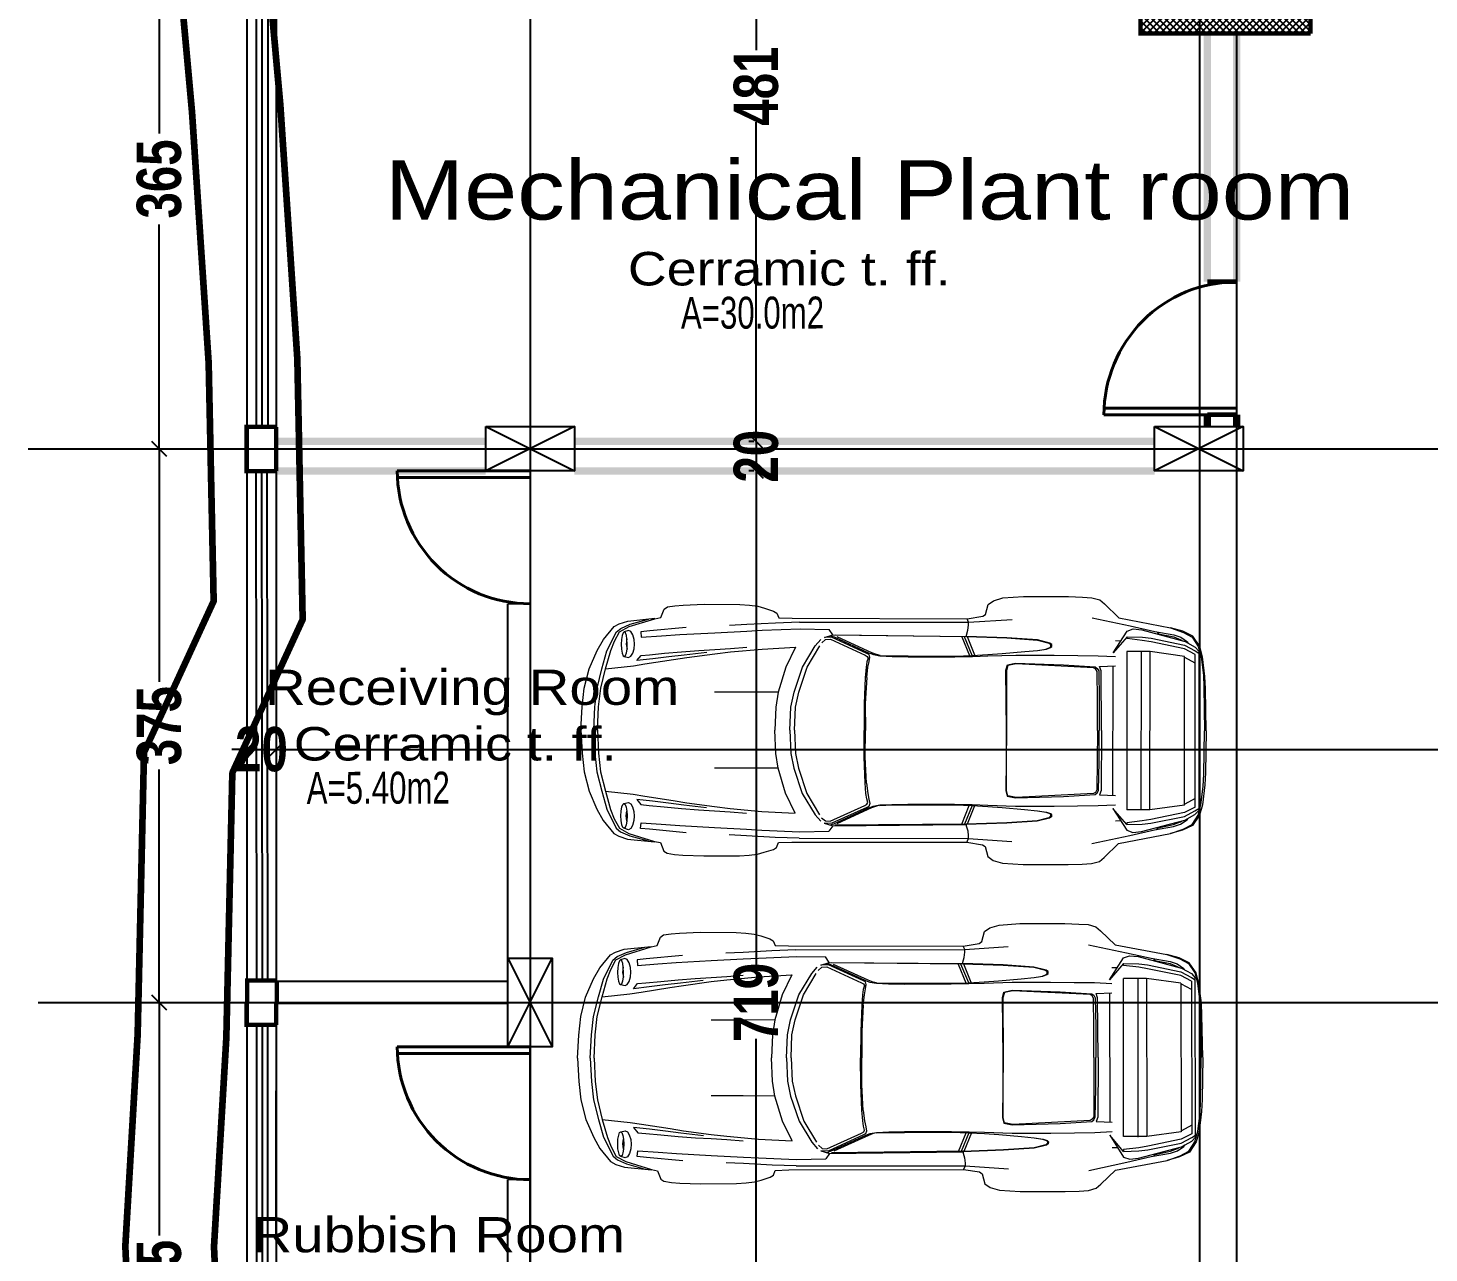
# Model space of a CAD drawing. Extents: x 250879 to 348495, y -51522 to -9360.
# Drawn here: x 336136 to 337084, y -43651 to -42822 of the extents above; entities that cross this region are included whole.
import ezdxf

# ---------------------------------------------------------------- set-up
doc = ezdxf.new("R2010")
doc.units = 0
doc.linetypes.add('CENTER', pattern=[50.8, 31.75, -6.35, 6.35, -6.35])
doc.layers.get('0').update_dxf_attribs({"linetype": 'CONTINUOUS'})
doc.layers.get('DEFPOINTS').update_dxf_attribs({"color": 9, "linetype": 'CONTINUOUS'})
for name, color, linetype, lineweight in [('A-Axis', 1, 'CENTER', 9), ('A-Door', 5, 'CONTINUOUS', 15), ('A-text finishing', 6, 'CONTINUOUS', 13), ('A-text function', 30, 'CONTINUOUS', 20), ('excavation border', 5, 'CONTINUOUS', 30), ('FIGURES', 153, 'CONTINUOUS', 0), ('SECTION-ar', 131, 'CONTINUOUS', 40), ('VIS', 8, 'CONTINUOUS', 18)]:
    doc.layers.add(name, color=color, linetype=linetype, lineweight=lineweight)
for name, color, linetype in [('AXIS', 1, 'CONTINUOUS'), ('COLUMN', 5, 'CONTINUOUS'), ('FURNITURE', 4, 'CONTINUOUS'), ('TEXT', 3, 'CONTINUOUS'), ('WALL', 7, 'CONTINUOUS'), ('WALL1', 2, 'CONTINUOUS')]:
    doc.layers.add(name, color=color, linetype=linetype)
doc.styles.add('ARIAL', font='BOD_CR.TTF', dxfattribs={"width": 1.2})
doc.styles.add('CITYBLUEPRINT', font='cityb___.ttf', dxfattribs={"width": 0.8})
doc.styles.get("Standard").update_dxf_attribs({"font": 'sanss___.ttf', "height": 15})
doc.dimstyles.new('50', dxfattribs={"dimtxt": 30, "dimasz": 10, "dimexe": 5, "dimexo": 6, "dimgap": 5, "dimtad": 0, "dimdec": 0, "dimdsep": 46, "dimtxsty": 'CITYBLUEPRINT', "dimblk1": 'OBLIQUE', "dimblk2": 'OBLIQUE', "dimsah": 1, "dimcen": 0.05, "dimdle": 0.03, "dimclrd": 24, "dimclre": 22, "dimclrt": 30, "dimadec": 0, "dimazin": 0, "dimtfac": 1, "dimtdec": 0, "dimtix": 1, "dimtmove": 0, "dimatfit": 3, "dimldrblk": 'OBLIQUE', "dimfxl": 1, "dimtolj": 1, "dimtzin": 0, "dimarcsym": 0})

# ---------------------------------------------------------------- blocks, each defined once
blk = doc.blocks.new('XREF1$0$02PCAR09')
at = {"color": 0, "linetype": 'ByBlock'}
for p, q in [((-139.39, 33.77), (-143.26, 30.05)), ((-138.14, 34.83), (-139.39, 33.77)), ((-136.04, 35.43), (-138.14, 34.83)), ((-133.57, 35.58), (-136.04, 35.43)), ((-129.86, 35.7), (-133.57, 35.58)), ((-117.88, 35.7), (-129.86, 35.7)), ((-112.33, 35.34), (-117.88, 35.7)), ((-109.85, 34.59), (-112.33, 35.34)), ((-108.47, 33.6), (-109.85, 34.59)), ((-107.73, 30.95), (-108.47, 33.6)), ((-143.26, 30.05), (-157.04, 27.42)), ((-136.16, 30.07), (-146.25, 27.9)), ((-107, 30.43), (-107.73, 30.95)), ((-102.8, 29.76), (-107, 30.43)), ((-52.64, 29.95), (-56.22, 29.83)), ((-52.16, 31.23), (-52.64, 29.95)), ((-51.29, 31.76), (-52.16, 31.23)), ((-48.85, 32.53), (-51.29, 31.76)), ((-47.09, 33.02), (-48.85, 32.53)), ((-44.85, 33.29), (-47.09, 33.02)), ((-42.26, 33.45), (-44.85, 33.29)), ((-32.75, 33.53), (-42.26, 33.45)), ((-27.18, 33.31), (-32.75, 33.53)), ((-24.96, 33.14), (-27.18, 33.31)), ((-22.98, 32.83), (-24.96, 33.14)), ((-22.13, 32.24), (-22.98, 32.83)), ((-21.22, 30), (-22.13, 32.24)), ((-19.65, 29.66), (-21.22, 30)), ((-162.98, 25.22), (-160.29, 26.5)), ((-160.49, 26.23), (-162.81, 24.98)), ((-149.39, 26.87), (-160.88, 23.8)), ((-157.04, 27.42), (-160.49, 26.23)), ((-160.29, 26.5), (-157.04, 27.42)), ((-152.81, 26.43), (-157.91, 25.53)), ((-153.47, 26.28), (-153.83, 25.85)), ((-146.25, 27.9), (-152.81, 26.43)), ((-147.04, 27.13), (-149.39, 26.87)), ((-145.43, 26.52), (-147.04, 27.13)), ((-141.73, 20.71), (-145.43, 26.52)), ((-103.18, 28.82), (-114.79, 29.59)), ((-103.18, 28.82), (-102.8, 29.76)), ((-58.2, 28.79), (-103.18, 28.82)), ((-103.18, 28.09), (-103.18, 28.82)), ((-103.06, 26.7), (-103.18, 28.09)), ((-102.68, 25.44), (-103.06, 26.7)), ((-56.22, 29.83), (-102.8, 29.76)), ((-67.1, 25.46), (-66.11, 26.89)), ((-58.32, 27.06), (-66.11, 26.89)), ((-48.2, 26.63), (-58.32, 27.06)), ((-58.2, 28.77), (-51.78, 28.55)), ((-51.78, 28.55), (-44.15, 28.14)), ((-44.15, 26.41), (-48.2, 26.63)), ((-44.15, 28.14), (-39.54, 27.93)), ((-35.6, 25.95), (-44.15, 26.41)), ((-28.03, 27.35), (-18.29, 26.45)), ((-12.48, 29.04), (-19.65, 29.78)), ((-12.79, 27.56), (-19.65, 29.66)), ((-18.29, 26.45), (-15.88, 26.19)), ((-13.04, 28.18), (-17.96, 29.55)), ((-15.88, 26.19), (-16.03, 24.72)), ((-13.76, 25.41), (-13.28, 26.26)), ((-13.28, 26.26), (-12.67, 26.55)), ((-10.59, 27.09), (-13.04, 28.18)), ((-10.26, 26.19), (-12.79, 27.56)), ((-12.67, 26.55), (-11.49, 26.19)), ((-10.14, 28.29), (-12.48, 29.04)), ((-11.81, 25.93), (-11.49, 26.19)), ((-11.49, 26.19), (-11.18, 25.93)), ((-9.43, 26.13), (-10.59, 27.09)), ((-8.9, 23.63), (-10.26, 26.19)), ((-8.78, 27.56), (-10.14, 28.29)), ((-6.9, 21.08), (-9.43, 26.13)), ((-5.94, 24.09), (-8.78, 27.56)), ((-165.56, 19.69), (-164.79, 22.49)), ((-164.42, 22.49), (-165.19, 19.69)), ((-164.79, 22.49), (-162.98, 25.22)), ((-162.81, 24.98), (-164.42, 22.49)), ((-160.88, 23.8), (-163.6, 22.32)), ((-160.77, 22.81), (-163.6, 21.32)), ((-161.5, 23.73), (-161.74, 23.33)), ((-159.78, 24.91), (-161.5, 23.73)), ((-151.85, 24.65), (-160.77, 22.81)), ((-160.77, 21.82), (-151.85, 23.66)), ((-159.78, 24.24), (-160.17, 23.99)), ((-157.91, 25.53), (-159.78, 24.91)), ((-157.91, 25.01), (-159.78, 24.24)), ((-153.83, 25.85), (-157.91, 25.01)), ((-149.51, 24.91), (-151.85, 24.65)), ((-151.85, 23.66), (-149.51, 24.04)), ((-145.43, 25.03), (-149.51, 24.91)), ((-149.51, 24.04), (-145.43, 24.53)), ((-145.43, 25.03), (-141.73, 20.73)), ((-145.43, 24.53), (-145.43, 25.03)), ((-142.39, 24.02), (-143.85, 23.95)), ((-125.42, 22.45), (-125.37, 22.96)), ((-125.08, 22.11), (-125.42, 22.45)), ((-125.37, 22.96), (-124.86, 23.34)), ((-125.15, 22.43), (-125.13, 22.84)), ((-124.89, 22.11), (-125.15, 22.43)), ((-125.13, 22.84), (-124.69, 23.22)), ((-124.86, 23.34), (-121.58, 24.14)), ((-124.69, 23.22), (-121.6, 24.01)), ((-121.6, 24.01), (-113.44, 24.57)), ((-121.58, 24.14), (-113.44, 24.69)), ((-113.44, 24.69), (-102.68, 25.08)), ((-113.44, 24.57), (-102.68, 24.96)), ((-104.9, 20.03), (-102.9, 24.96)), ((-104.22, 19.99), (-102.17, 24.96)), ((-101.45, 24.96), (-103.47, 19.98)), ((-67.1, 25.44), (-102.68, 25.06)), ((-102.68, 25.08), (-102.68, 25.44)), ((-102.68, 24.94), (-67.65, 25.32)), ((-102.68, 25.06), (-102.68, 24.94)), ((-77.45, 20.66), (-68.24, 24.88)), ((-67.39, 24.89), (-76.59, 20.66)), ((-76.17, 20.52), (-66.86, 24.77)), ((-66.4, 24.24), (-75.65, 20.03)), ((-66.42, 25.2), (-67.39, 24.89)), ((-67.1, 25.54), (-67.1, 25.54)), ((-64.81, 24.72), (-67.1, 25.46)), ((-66.86, 24.77), (-65.78, 24.81)), ((-65.14, 24.16), (-66.4, 24.24)), ((-65.78, 24.81), (-64.81, 24.72)), ((-64.13, 23.29), (-65.14, 24.16)), ((-62.4, 22.49), (-63.89, 24.21)), ((-60.22, 16.82), (-63.6, 22.49)), ((-58.97, 16.82), (-62.4, 22.49)), ((-26.33, 25.46), (-35.6, 25.95)), ((-21.41, 25.08), (-26.33, 25.46)), ((-16.03, 24.72), (-21.41, 25.08)), ((-14.22, 22.91), (-14.12, 24.14)), ((-14.12, 21.68), (-14.22, 22.91)), ((-14.12, 24.14), (-13.76, 25.41)), ((-12.31, 22.86), (-12.22, 24.26)), ((-12.24, 21.56), (-12.31, 22.86)), ((-12.04, 22.86), (-12.24, 21.56)), ((-12.22, 24.26), (-12.07, 25.22)), ((-12.22, 24.26), (-12.04, 22.86)), ((-12.07, 25.22), (-11.81, 25.93)), ((-11.18, 25.93), (-10.93, 25.22)), ((-10.93, 25.22), (-10.74, 24.13)), ((-10.74, 24.13), (-10.69, 22.86)), ((-10.69, 22.86), (-10.74, 21.58)), ((-7.91, 21.15), (-8.9, 23.63)), ((-4.27, 21.14), (-5.94, 24.09)), ((-166.21, 14.44), (-165.56, 19.69)), ((-165.19, 19.69), (-165.8, 14.82)), ((-163.6, 22.32), (-164.59, 21.21)), ((-163.6, 21.32), (-164.59, 20.71)), ((-164.59, -21.21), (-164.59, 21.21)), ((-163.6, 20.33), (-160.77, 21.82)), ((-163.6, 20.33), (-163.6, -20.33)), ((-163.6, 18.05), (-160.88, 19.53)), ((-160.77, 19.82), (-151.61, 21.07)), ((-160.77, 19.82), (-160.77, -19.82)), ((-151.61, 21.07), (-151.61, -21.07)), ((-151.61, 21.07), (-145.43, 21.07)), ((-149.26, 21.07), (-149.26, -21.19)), ((-145.43, -21.07), (-145.43, 21.07)), ((-137.77, 19.96), (-142.39, 19.75)), ((-132.34, 20.03), (-137.77, 19.96)), ((-126.04, 20.1), (-132.34, 20.03)), ((-115.78, 20.11), (-126.04, 20.1)), ((-124.01, 21.73), (-125.08, 22.11)), ((-123.84, 21.73), (-124.89, 22.11)), ((-121.62, 21.38), (-124.01, 21.73)), ((-121.62, 21.38), (-123.84, 21.73)), ((-118.22, 21.03), (-121.62, 21.38)), ((-112.19, 20.51), (-118.22, 21.03)), ((-108.37, 19.87), (-115.78, 20.11)), ((-108.37, 20.23), (-112.19, 20.51)), ((-104.22, 19.99), (-108.37, 20.23)), ((-104.27, 19.73), (-108.37, 19.87)), ((-99.56, 19.65), (-104.27, 19.73)), ((-99.52, 19.84), (-104.22, 19.99)), ((-87.11, 19.64), (-99.56, 19.65)), ((-87.11, 19.87), (-99.52, 19.84)), ((-82.86, 19.87), (-87.11, 19.87)), ((-82.86, 19.72), (-87.11, 19.64)), ((-79.67, 19.98), (-82.86, 19.87)), ((-79.63, 19.86), (-82.86, 19.72)), ((-79.67, 19.96), (-78.74, 20.2)), ((-77.89, 20.2), (-79.63, 19.86)), ((-78.74, 20.2), (-77.45, 20.66)), ((-77.21, 20.44), (-77.89, 20.2)), ((-76.59, 20.66), (-77.21, 20.44)), ((-76.95, 19.52), (-76.71, 20.25)), ((-76.73, 18.37), (-76.95, 19.52)), ((-76.71, 20.25), (-76.17, 20.52)), ((-76.22, 19.69), (-76.44, 19.24)), ((-76.44, 19.24), (-76.15, 18.22)), ((-75.65, 20.03), (-76.22, 19.69)), ((-57.13, 22.11), (-54.53, 16.8)), ((-48.2, 21.63), (-57.13, 22.11)), ((-39.78, 20.85), (-48.2, 21.63)), ((-39.78, 21.75), (-44.12, 22.11)), ((-35.6, 21.46), (-39.78, 21.75)), ((-35.6, 20.37), (-39.78, 20.85)), ((-31.38, 21.21), (-35.6, 21.46)), ((-28.21, 19.38), (-35.6, 20.37)), ((-33.48, 20.69), (-27.45, 19.99)), ((-26.79, 20.88), (-31.38, 21.21)), ((-24.62, 18.78), (-28.21, 19.38)), ((-27.45, 19.99), (-23.36, 19.5)), ((-22.2, 20.45), (-26.79, 20.88)), ((-17.01, 17.6), (-24.62, 18.78)), ((-23.36, 19.5), (-19.12, 18.97)), ((-18.2, 20.06), (-22.2, 20.45)), ((-19.12, 18.97), (-14.89, 18.51)), ((-16, 19.87), (-18.2, 20.06)), ((-14.89, 18.51), (-16, 19.87)), ((-13.76, 20.44), (-14.12, 21.68)), ((-13.28, 19.65), (-13.76, 20.44)), ((-12.67, 19.33), (-13.28, 19.65)), ((-11.49, 19.6), (-12.67, 19.33)), ((-12.07, 20.57), (-12.24, 21.58)), ((-11.81, 19.84), (-12.07, 20.57)), ((-11.49, 19.6), (-11.81, 19.84)), ((-11.18, 19.81), (-11.49, 19.6)), ((-10.93, 20.51), (-11.18, 19.81)), ((-10.74, 21.58), (-10.93, 20.51)), ((-6.56, 16.32), (-7.91, 21.15)), ((-5.57, 16.32), (-6.9, 21.08)), ((-2.17, 16.31), (-4.27, 21.14)), ((-138.14, 17.06), (-142.38, 17.26)), ((-141.73, 17.26), (-141.73, -17.16)), ((-138.66, 0), (-138.57, 15.9)), ((-138.57, 15.9), (-138.14, 17.06)), ((-137.9, 15.9), (-138.04, 8.28)), ((-137.51, 16.58), (-137.9, 15.9)), ((-137.56, 8.16), (-137.48, 15.78)), ((-136.98, 17.01), (-137.51, 16.58)), ((-137.48, 15.78), (-137.08, 16.44)), ((-137.08, 16.44), (-136.55, 16.78)), ((-128.55, 17.52), (-136.98, 17.01)), ((-136.55, 16.78), (-115.95, 17.82)), ((-115.76, 17.94), (-128.55, 17.52)), ((-115.95, 17.82), (-113.73, 17.36)), ((-113.56, 17.48), (-115.76, 17.94)), ((-113.73, 17.36), (-113.35, 15.95)), ((-113.2, 16.07), (-113.56, 17.48)), ((-113.4, -0.02), (-113.2, 16.07)), ((-113.35, 15.95), (-113.4, 0.02)), ((-76.42, 16.82), (-76.73, 18.37)), ((-76.1, 14.07), (-76.42, 16.82)), ((-76.15, 18.22), (-75.93, 16.82)), ((-75.93, 16.82), (-75.72, 13.98)), ((-60.22, 16.82), (-60.22, 16.82)), ((-58, 10.14), (-60.22, 16.82)), ((-56.75, 10.14), (-58.97, 16.82)), ((-54.53, 16.8), (-52.55, 10.14)), ((-13.95, 17.11), (-17.01, 17.6)), ((-6.56, 16.32), (-13.95, 17.11)), ((-5.26, 11.13), (-6.56, 16.32)), ((-4.27, 11.13), (-5.57, 16.32)), ((-0.87, 11.13), (-2.17, 16.31)), ((-166.57, 0.02), (-166.35, 11.22)), ((-166.35, 11.22), (-166.21, 14.44)), ((-165.94, 11.59), (-166.08, 0)), ((-165.8, 14.82), (-165.94, 11.59)), ((-76.1, 14.07), (-75.74, 7.15)), ((-75.72, 13.98), (-75.43, 7.15)), ((-138.04, 8.28), (-138.04, 0)), ((-137.56, 0), (-137.56, 8.16)), ((-57.13, 6.18), (-58, 10.14)), ((-55.9, 6.18), (-56.75, 10.14)), ((-52.55, 10.14), (-44.12, 10.09)), ((-52.55, 10.14), (-51.92, 6.18)), ((-44.12, 10.09), (-35.6, 10.09)), ((-4.7, 6.2), (-5.26, 11.13)), ((-3.7, 6.2), (-4.27, 11.13)), ((-0.31, 6.18), (-0.87, 11.13)), ((-75.74, 7.15), (-75.77, 0)), ((-75.43, 7.15), (-75.4, 0)), ((-56.89, 0), (-57.13, 6.18)), ((-55.64, 0), (-55.9, 6.18)), ((-51.92, 6.18), (-51.68, 0)), ((-4.39, 0), (-4.7, 6.2)), ((-3.4, 0), (-3.7, 6.2)), ((0, 0), (-0.31, 6.18)), ((-165.94, -11.59), (-166.08, 0)), ((-138.66, 0), (-138.57, -15.9)), ((-138.04, -8.28), (-138.04, 0)), ((-137.56, 0), (-137.56, -8.16)), ((-113.4, 0.02), (-113.2, -16.07)), ((-75.74, -7.15), (-75.77, 0)), ((-75.43, -7.15), (-75.4, 0)), ((-56.89, 0), (-57.13, -6.18)), ((-55.64, 0), (-55.9, -6.18)), ((-51.92, -6.18), (-51.68, 0)), ((-4.39, 0), (-4.7, -6.2)), ((-3.4, 0), (-3.7, -6.2)), ((0, 0), (-0.31, -6.18)), ((-166.57, -0.02), (-166.35, -11.22)), ((-113.35, -15.95), (-113.4, -0.02)), ((-76.1, -14.07), (-75.74, -7.15)), ((-75.72, -13.98), (-75.43, -7.15)), ((-57.13, -6.18), (-58, -10.14)), ((-55.9, -6.18), (-56.75, -10.14)), ((-52.55, -10.14), (-51.92, -6.18)), ((-4.7, -6.2), (-5.26, -11.13)), ((-3.7, -6.2), (-4.27, -11.13)), ((-0.31, -6.18), (-0.87, -11.13)), ((-137.9, -15.9), (-138.04, -8.28)), ((-137.56, -8.16), (-137.48, -15.78)), ((-58, -10.14), (-60.22, -16.82)), ((-56.75, -10.14), (-58.97, -16.82)), ((-54.53, -16.8), (-52.55, -10.14)), ((-52.55, -10.14), (-44.12, -10.09)), ((-44.12, -10.09), (-35.6, -10.09)), ((-5.26, -11.13), (-6.56, -16.32)), ((-4.27, -11.13), (-5.57, -16.32)), ((-0.87, -11.13), (-2.17, -16.31)), ((-166.35, -11.22), (-166.21, -14.44)), ((-166.21, -14.44), (-165.56, -19.69)), ((-165.8, -14.82), (-165.94, -11.59)), ((-165.19, -19.69), (-165.8, -14.82)), ((-76.1, -14.07), (-76.42, -16.82)), ((-75.93, -16.82), (-75.72, -13.98)), ((-163.6, -18.05), (-160.88, -19.53)), ((-138.14, -17.06), (-142.38, -17.26)), ((-138.57, -15.9), (-138.14, -17.06)), ((-137.51, -16.58), (-137.9, -15.9)), ((-136.98, -17.01), (-137.51, -16.58)), ((-137.48, -15.78), (-137.08, -16.44)), ((-137.08, -16.44), (-136.55, -16.78)), ((-128.55, -17.52), (-136.98, -17.01)), ((-136.55, -16.78), (-115.95, -17.82)), ((-115.76, -17.94), (-128.55, -17.52)), ((-115.95, -17.82), (-113.73, -17.36)), ((-113.56, -17.48), (-115.76, -17.94)), ((-113.73, -17.36), (-113.35, -15.95)), ((-113.2, -16.07), (-113.56, -17.48)), ((-76.73, -18.37), (-76.95, -19.52)), ((-76.42, -16.82), (-76.73, -18.37)), ((-76.44, -19.24), (-76.15, -18.22)), ((-76.15, -18.22), (-75.93, -16.82)), ((-60.22, -16.82), (-63.6, -22.49)), ((-58.97, -16.82), (-62.4, -22.49)), ((-60.22, -16.82), (-60.22, -16.82)), ((-57.13, -22.11), (-54.53, -16.8)), ((-17.01, -17.6), (-24.62, -18.78)), ((-19.12, -18.97), (-14.89, -18.51)), ((-13.95, -17.11), (-17.01, -17.6)), ((-14.89, -18.51), (-16, -19.87)), ((-6.56, -16.32), (-13.95, -17.11)), ((-6.56, -16.32), (-7.91, -21.15)), ((-5.57, -16.32), (-6.9, -21.08)), ((-2.17, -16.31), (-4.27, -21.14)), ((-165.56, -19.69), (-164.79, -22.49)), ((-164.42, -22.49), (-165.19, -19.69)), ((-163.6, -21.32), (-164.59, -20.71)), ((-163.6, -22.32), (-164.59, -21.21)), ((-163.6, -20.33), (-160.77, -21.82)), ((-160.77, -22.81), (-163.6, -21.32)), ((-160.88, -23.8), (-163.6, -22.32)), ((-160.77, -19.82), (-151.61, -21.07)), ((-160.77, -21.82), (-151.85, -23.66)), ((-151.61, -21.07), (-145.43, -21.07)), ((-141.73, -20.71), (-145.43, -26.52)), ((-145.43, -25.03), (-141.73, -20.73)), ((-137.77, -19.96), (-142.39, -19.75)), ((-132.34, -20.03), (-137.77, -19.96)), ((-126.04, -20.1), (-132.34, -20.03)), ((-115.78, -20.11), (-126.04, -20.1)), ((-125.08, -22.11), (-125.42, -22.45)), ((-124.89, -22.11), (-125.15, -22.43)), ((-124.01, -21.73), (-125.08, -22.11)), ((-123.84, -21.73), (-124.89, -22.11)), ((-121.62, -21.38), (-124.01, -21.73)), ((-121.62, -21.38), (-123.84, -21.73)), ((-118.22, -21.03), (-121.62, -21.38)), ((-112.19, -20.51), (-118.22, -21.03)), ((-108.37, -19.87), (-115.78, -20.11)), ((-108.37, -20.23), (-112.19, -20.51)), ((-104.27, -19.73), (-108.37, -19.87)), ((-104.22, -19.99), (-108.37, -20.23)), ((-104.9, -20.03), (-102.9, -24.96)), ((-99.56, -19.65), (-104.27, -19.73)), ((-99.52, -19.84), (-104.22, -19.99)), ((-104.22, -19.99), (-102.17, -24.96)), ((-101.45, -24.96), (-103.47, -19.98)), ((-87.11, -19.64), (-99.56, -19.65)), ((-87.11, -19.87), (-99.52, -19.84)), ((-82.86, -19.72), (-87.11, -19.64)), ((-82.86, -19.87), (-87.11, -19.87)), ((-79.63, -19.86), (-82.86, -19.72)), ((-79.67, -19.98), (-82.86, -19.87)), ((-79.67, -19.96), (-78.74, -20.2)), ((-77.89, -20.2), (-79.63, -19.86)), ((-78.74, -20.2), (-77.45, -20.66)), ((-77.21, -20.44), (-77.89, -20.2)), ((-77.45, -20.66), (-68.24, -24.88)), ((-76.59, -20.66), (-77.21, -20.44)), ((-76.95, -19.52), (-76.71, -20.25)), ((-76.71, -20.25), (-76.17, -20.52)), ((-67.39, -24.89), (-76.59, -20.66)), ((-76.22, -19.69), (-76.44, -19.24)), ((-75.65, -20.03), (-76.22, -19.69)), ((-76.17, -20.52), (-66.86, -24.77)), ((-66.4, -24.24), (-75.65, -20.03)), ((-48.2, -21.63), (-57.13, -22.11)), ((-39.78, -20.85), (-48.2, -21.63)), ((-39.78, -21.75), (-44.12, -22.11)), ((-35.6, -20.37), (-39.78, -20.85)), ((-35.6, -21.46), (-39.78, -21.75)), ((-28.21, -19.38), (-35.6, -20.37)), ((-31.38, -21.21), (-35.6, -21.46)), ((-33.48, -20.69), (-27.45, -19.99)), ((-26.79, -20.88), (-31.38, -21.21)), ((-24.62, -18.78), (-28.21, -19.38)), ((-27.45, -19.99), (-23.36, -19.5)), ((-22.2, -20.45), (-26.79, -20.88)), ((-23.36, -19.5), (-19.12, -18.97)), ((-18.2, -20.06), (-22.2, -20.45)), ((-16, -19.87), (-18.2, -20.06)), ((-14.12, -21.68), (-14.22, -22.91)), ((-13.76, -20.44), (-14.12, -21.68)), ((-13.28, -19.65), (-13.76, -20.44)), ((-12.67, -19.33), (-13.28, -19.65)), ((-11.49, -19.6), (-12.67, -19.33)), ((-12.24, -21.56), (-12.31, -22.86)), ((-12.07, -20.57), (-12.24, -21.58)), ((-12.04, -22.86), (-12.24, -21.56)), ((-11.81, -19.84), (-12.07, -20.57)), ((-11.49, -19.6), (-11.81, -19.84)), ((-11.18, -19.81), (-11.49, -19.6)), ((-10.93, -20.51), (-11.18, -19.81)), ((-10.74, -21.58), (-10.93, -20.51)), ((-10.69, -22.86), (-10.74, -21.58)), ((-6.9, -21.08), (-9.43, -26.13)), ((-7.91, -21.15), (-8.9, -23.63)), ((-4.27, -21.14), (-5.94, -24.09)), ((-164.79, -22.49), (-162.98, -25.22)), ((-162.81, -24.98), (-164.42, -22.49)), ((-162.98, -25.22), (-160.29, -26.5)), ((-160.49, -26.23), (-162.81, -24.98)), ((-161.5, -23.73), (-161.74, -23.33)), ((-159.78, -24.91), (-161.5, -23.73)), ((-149.39, -26.87), (-160.88, -23.8)), ((-151.85, -24.65), (-160.77, -22.81)), ((-159.78, -24.24), (-160.17, -23.99)), ((-157.91, -25.01), (-159.78, -24.24)), ((-157.91, -25.53), (-159.78, -24.91)), ((-153.83, -25.85), (-157.91, -25.01)), ((-152.81, -26.43), (-157.91, -25.53)), ((-153.47, -26.28), (-153.83, -25.85)), ((-151.85, -23.66), (-149.51, -24.04)), ((-149.51, -24.91), (-151.85, -24.65)), ((-149.51, -24.04), (-145.43, -24.53)), ((-145.43, -25.03), (-149.51, -24.91)), ((-145.43, -24.53), (-145.43, -25.03)), ((-142.39, -24.02), (-143.85, -23.95)), ((-125.42, -22.45), (-125.37, -22.96)), ((-125.37, -22.96), (-124.86, -23.34)), ((-125.15, -22.43), (-125.13, -22.84)), ((-125.13, -22.84), (-124.69, -23.22)), ((-124.86, -23.34), (-121.58, -24.14)), ((-124.69, -23.22), (-121.6, -24.01)), ((-121.6, -24.01), (-113.44, -24.57)), ((-121.58, -24.14), (-113.44, -24.69)), ((-113.44, -24.57), (-102.68, -24.96)), ((-113.44, -24.69), (-102.68, -25.08)), ((-102.68, -25.44), (-103.06, -26.7)), ((-102.68, -25.06), (-102.68, -24.94)), ((-102.68, -24.94), (-67.65, -25.32)), ((-67.1, -25.44), (-102.68, -25.06)), ((-102.68, -25.08), (-102.68, -25.44)), ((-66.42, -25.2), (-67.39, -24.89)), ((-64.81, -24.72), (-67.1, -25.46)), ((-67.1, -25.46), (-66.11, -26.89)), ((-67.1, -25.54), (-67.1, -25.54)), ((-66.86, -24.77), (-65.78, -24.81)), ((-65.14, -24.16), (-66.4, -24.24)), ((-65.78, -24.81), (-64.81, -24.72)), ((-64.13, -23.29), (-65.14, -24.16)), ((-62.4, -22.49), (-63.89, -24.21)), ((-35.6, -25.95), (-44.15, -26.41)), ((-26.33, -25.46), (-35.6, -25.95)), ((-21.41, -25.08), (-26.33, -25.46)), ((-16.03, -24.72), (-21.41, -25.08)), ((-15.88, -26.19), (-16.03, -24.72)), ((-14.22, -22.91), (-14.12, -24.14)), ((-14.12, -24.14), (-13.76, -25.41)), ((-13.76, -25.41), (-13.28, -26.26)), ((-12.31, -22.86), (-12.22, -24.26)), ((-12.22, -24.26), (-12.04, -22.86)), ((-12.22, -24.26), (-12.07, -25.22)), ((-12.07, -25.22), (-11.81, -25.93)), ((-11.81, -25.93), (-11.49, -26.19)), ((-11.49, -26.19), (-11.18, -25.93)), ((-11.18, -25.93), (-10.93, -25.22)), ((-10.93, -25.22), (-10.74, -24.13)), ((-10.74, -24.13), (-10.69, -22.86)), ((-8.9, -23.63), (-10.26, -26.19)), ((-5.94, -24.09), (-8.78, -27.56)), ((-157.04, -27.42), (-160.49, -26.23)), ((-160.29, -26.5), (-157.04, -27.42)), ((-143.26, -30.05), (-157.04, -27.42)), ((-146.25, -27.9), (-152.81, -26.43)), ((-147.04, -27.13), (-149.39, -26.87)), ((-145.43, -26.52), (-147.04, -27.13)), ((-136.16, -30.07), (-146.25, -27.9)), ((-103.18, -28.82), (-114.79, -29.59)), ((-102.8, -29.76), (-107, -30.43)), ((-103.06, -26.7), (-103.18, -28.09)), ((-103.18, -28.09), (-103.18, -28.82)), ((-58.2, -28.79), (-103.18, -28.82)), ((-103.18, -28.82), (-102.8, -29.76)), ((-56.22, -29.83), (-102.8, -29.76)), ((-58.32, -27.06), (-66.11, -26.89)), ((-48.2, -26.63), (-58.32, -27.06)), ((-58.2, -28.77), (-51.78, -28.55)), ((-52.64, -29.95), (-56.22, -29.83)), ((-51.78, -28.55), (-44.15, -28.14)), ((-44.15, -26.41), (-48.2, -26.63)), ((-44.15, -28.14), (-39.54, -27.93)), ((-28.03, -27.35), (-18.29, -26.45)), ((-19.65, -29.66), (-21.22, -30)), ((-12.79, -27.56), (-19.65, -29.66)), ((-12.48, -29.04), (-19.65, -29.78)), ((-18.29, -26.45), (-15.88, -26.19)), ((-13.04, -28.18), (-17.96, -29.55)), ((-13.28, -26.26), (-12.67, -26.55)), ((-10.59, -27.09), (-13.04, -28.18)), ((-10.26, -26.19), (-12.79, -27.56)), ((-12.67, -26.55), (-11.49, -26.19)), ((-10.14, -28.29), (-12.48, -29.04)), ((-9.43, -26.13), (-10.59, -27.09)), ((-8.78, -27.56), (-10.14, -28.29)), ((-139.39, -33.77), (-143.26, -30.05)), ((-107.73, -30.95), (-108.47, -33.6)), ((-107, -30.43), (-107.73, -30.95)), ((-52.16, -31.23), (-52.64, -29.95)), ((-51.29, -31.76), (-52.16, -31.23)), ((-48.85, -32.53), (-51.29, -31.76)), ((-47.09, -33.02), (-48.85, -32.53)), ((-44.85, -33.29), (-47.09, -33.02)), ((-42.26, -33.45), (-44.85, -33.29)), ((-32.75, -33.53), (-42.26, -33.45)), ((-27.18, -33.31), (-32.75, -33.53)), ((-24.96, -33.14), (-27.18, -33.31)), ((-22.98, -32.83), (-24.96, -33.14)), ((-22.13, -32.24), (-22.98, -32.83)), ((-21.22, -30), (-22.13, -32.24)), ((-138.14, -34.83), (-139.39, -33.77)), ((-136.04, -35.43), (-138.14, -34.83)), ((-133.57, -35.58), (-136.04, -35.43)), ((-129.86, -35.7), (-133.57, -35.58)), ((-117.88, -35.7), (-129.86, -35.7)), ((-112.33, -35.34), (-117.88, -35.7)), ((-109.85, -34.59), (-112.33, -35.34)), ((-108.47, -33.6), (-109.85, -34.59))]:
    blk.add_line(p, q, dxfattribs=at)
blk = doc.blocks.new('COLUMN')
at = {"layer": 'AXIS'}
for p, q in [((236924.7, -9644.26), (236984.7, -9674.26)), ((236984.7, -9644.26), (236924.7, -9674.26))]:
    blk.add_line(p, q, dxfattribs=at)
at = {"layer": 'COLUMN'}
blk.add_lwpolyline([(236924.7, -9644.26), (236984.7, -9644.26), (236984.7, -9674.26), (236924.7, -9674.26)], close=True, dxfattribs=at)
blk = doc.blocks.new('cbcb')
at = {"layer": 'AXIS'}
for p, q in [((327577.93, -10741.62), (327577.95, -14318.5)), ((328030.95, -10741.69), (328030.42, -14326.06)), ((327238.21, -11454.5), (329573.73, -11454.5)), ((327245.11, -11829.25), (329571.96, -11829.25))]:
    blk.add_line(p, q, dxfattribs=at)
at = {"layer": 'WALL', "linetype": 'Continuous'}
for p in [(90623.25, -1795.24), (91075.72, -1795.24)]:
    blk.add_blockref('COLUMN', p, dxfattribs=at)
at = {"layer": 'WALL', "linetype": 'Continuous', "rotation": 90}
blk.add_blockref('COLUMN', (317918.69, -248783.95), dxfattribs=at)
blk = doc.blocks.new('D70')
at = {"layer": 'A-Axis'}
blk.add_line((307725.06, -30884.76), (307725.06, -30817.08), dxfattribs=at)
at = {"layer": 'A-Door'}
for p, q in [((307725.06, -30817.08), (307725.06, -30820.45)), ((307792.75, -30817.08), (307792.75, -30820.45))]:
    blk.add_line(p, q, dxfattribs=at)
at = {"layer": 'SECTION-ar', "ltscale": 20}
for p, q in [((307725.06, -30817.08), (307792.75, -30817.08)), ((307792.75, -30820.45), (307725.06, -30820.45))]:
    blk.add_line(p, q, dxfattribs=at)
at = {"layer": 'SECTION-ar', "ltscale": 20, "extrusion": (0, 0, -1)}
blk.add_ellipse((307725.06, -30817.08), major_axis=(-47.86, 47.86), ratio=1, start_param=2.356194, end_param=3.926991, dxfattribs=at)
blk = doc.blocks.new('_Oblique')
at = {"color": 0, "lineweight": -2}
blk.add_line((-0.5, -0.5), (0.5, 0.5), dxfattribs=at)
blk = doc.blocks.new('*D2180')
at = {"layer": 'DEFPOINTS', "color": 0, "linetype": 'Continuous', "transparency": 16777216}
for p in [(336616.02, -42620.87), (336628.36, -43101.85), (336632.71, -43101.85)]:
    blk.add_point(p, dxfattribs=at)
at = {"layer": 'VIS', "color": 22, "linetype": 'Continuous', "lineweight": -2, "transparency": 16777216}
for p, q in [((336622.02, -42620.87), (336633.36, -42620.87)), ((336626.71, -43101.85), (336623.36, -43101.85))]:
    blk.add_line(p, q, dxfattribs=at)
at = {"layer": 'VIS', "color": 24, "linetype": 'Continuous', "lineweight": -2, "transparency": 16777216}
for p, q in [((336628.36, -42620.84), (336628.36, -42836.95)), ((336628.36, -43101.88), (336628.36, -42885.77))]:
    blk.add_line(p, q, dxfattribs=at)
at = {"layer": 'VIS', "color": 24, "linetype": 'Continuous', "lineweight": -2, "transparency": 16777216, "xscale": 10, "yscale": 10, "zscale": 10}
for p, rotation in [((336628.36, -42620.87), 90), ((336628.36, -43101.85), 270)]:
    blk.add_blockref('_Oblique', p, dxfattribs=dict(at, rotation=rotation))
at = {"layer": 'VIS', "color": 30, "linetype": 'Continuous', "lineweight": 5, "transparency": 16777216, "insert": (336628.36, -42861.36), "char_height": 30, "attachment_point": 5, "rotation": 90, "style": 'CITYBLUEPRINT'}
blk.add_mtext('\\A1;481', dxfattribs=at)
blk = doc.blocks.new('*D2181')
at = {"layer": 'DEFPOINTS', "color": 0, "linetype": 'Continuous', "transparency": 16777216}
for p in [(336632.71, -43101.85), (336628.36, -43121.85), (336632.71, -43121.85)]:
    blk.add_point(p, dxfattribs=at)
at = {"layer": 'VIS', "color": 24, "linetype": 'Continuous', "lineweight": -2, "transparency": 16777216}
for p, q in [((336628.36, -43101.85), (336628.36, -43091.85)), ((336628.36, -43101.85), (336628.36, -43121.85)), ((336628.36, -43121.85), (336628.36, -43131.85))]:
    blk.add_line(p, q, dxfattribs=at)
at = {"layer": 'VIS', "color": 22, "linetype": 'Continuous', "lineweight": -2, "transparency": 16777216}
for p, q in [((336626.71, -43101.85), (336623.36, -43101.85)), ((336626.71, -43121.85), (336623.36, -43121.85))]:
    blk.add_line(p, q, dxfattribs=at)
at = {"layer": 'VIS', "color": 24, "linetype": 'Continuous', "lineweight": -2, "transparency": 16777216, "xscale": 10, "yscale": 10, "zscale": 10}
for p, rotation in [((336628.36, -43101.85), 270), ((336628.36, -43121.85), 90)]:
    blk.add_blockref('_Oblique', p, dxfattribs=dict(at, rotation=rotation))
at = {"layer": 'VIS', "color": 30, "linetype": 'Continuous', "lineweight": 5, "transparency": 16777216, "insert": (336628.36, -43111.85), "char_height": 30, "attachment_point": 5, "rotation": 90, "style": 'CITYBLUEPRINT'}
blk.add_mtext('\\A1;20', dxfattribs=at)
blk = doc.blocks.new('*D2182')
at = {"layer": 'DEFPOINTS', "color": 0, "linetype": 'Continuous', "transparency": 16777216}
for p in [(336632.71, -43121.85), (336628.36, -43841.32), (336629.7, -43841.32)]:
    blk.add_point(p, dxfattribs=at)
at = {"layer": 'VIS', "color": 22, "linetype": 'Continuous', "lineweight": -2, "transparency": 16777216}
for p, q in [((336626.71, -43121.85), (336623.36, -43121.85)), ((336623.7, -43841.32), (336623.36, -43841.32))]:
    blk.add_line(p, q, dxfattribs=at)
at = {"layer": 'VIS', "color": 24, "linetype": 'Continuous', "lineweight": -2, "transparency": 16777216}
for p, q in [((336628.36, -43121.82), (336628.36, -43457.02)), ((336628.36, -43841.35), (336628.36, -43506.14))]:
    blk.add_line(p, q, dxfattribs=at)
at = {"layer": 'VIS', "color": 24, "linetype": 'Continuous', "lineweight": -2, "transparency": 16777216, "xscale": 10, "yscale": 10, "zscale": 10}
for p, rotation in [((336628.36, -43121.85), 90), ((336628.36, -43841.32), 270)]:
    blk.add_blockref('_Oblique', p, dxfattribs=dict(at, rotation=rotation))
at = {"layer": 'VIS', "color": 30, "linetype": 'Continuous', "lineweight": 5, "transparency": 16777216, "insert": (336628.36, -43481.58), "char_height": 30, "attachment_point": 5, "rotation": 90, "style": 'CITYBLUEPRINT'}
blk.add_mtext('\\A1;719', dxfattribs=at)
blk = doc.blocks.new('*D2224')
at = {"layer": 'DEFPOINTS', "color": 0, "linetype": 'Continuous', "transparency": 16777216}
for p in [(336283.65, -43294.37), (336303.65, -43294.36), (336303.65, -43310.3)]:
    blk.add_point(p, dxfattribs=at)
at = {"layer": 'VIS', "color": 22, "linetype": 'Continuous', "lineweight": -2, "transparency": 16777216}
for p, q in [((336283.65, -43300.37), (336283.65, -43315.3)), ((336303.65, -43300.36), (336303.65, -43315.3))]:
    blk.add_line(p, q, dxfattribs=at)
at = {"layer": 'VIS', "color": 24, "linetype": 'Continuous', "lineweight": -2, "transparency": 16777216}
for p, q in [((336283.65, -43310.3), (336273.65, -43310.3)), ((336283.65, -43310.3), (336303.65, -43310.3)), ((336303.65, -43310.3), (336313.65, -43310.3))]:
    blk.add_line(p, q, dxfattribs=at)
at = {"layer": 'VIS', "color": 24, "linetype": 'Continuous', "lineweight": -2, "transparency": 16777216, "xscale": 10, "yscale": 10, "zscale": 10}
blk.add_blockref('_Oblique', (336283.65, -43310.3), dxfattribs=at)
at = {"layer": 'VIS', "color": 24, "linetype": 'Continuous', "lineweight": -2, "transparency": 16777216, "xscale": 10, "yscale": 10, "zscale": 10, "rotation": 180}
blk.add_blockref('_Oblique', (336303.65, -43310.3), dxfattribs=at)
at = {"layer": 'VIS', "color": 30, "linetype": 'Continuous', "lineweight": 5, "transparency": 16777216, "insert": (336293.65, -43310.3), "char_height": 30, "attachment_point": 5, "style": 'CITYBLUEPRINT'}
blk.add_mtext('\\A1;20', dxfattribs=at)
blk = doc.blocks.new('*D2225')
at = {"layer": 'DEFPOINTS', "color": 0, "linetype": 'Continuous', "transparency": 16777216}
for p in [(336303.65, -43294.36), (338124.35, -43294.36), (338124.35, -43310.3)]:
    blk.add_point(p, dxfattribs=at)
at = {"layer": 'VIS', "color": 22, "linetype": 'Continuous', "lineweight": -2, "transparency": 16777216}
for p, q in [((336303.65, -43300.36), (336303.65, -43315.3)), ((338124.35, -43300.36), (338124.35, -43315.3))]:
    blk.add_line(p, q, dxfattribs=at)
at = {"layer": 'VIS', "color": 24, "linetype": 'Continuous', "lineweight": -2, "transparency": 16777216}
for p, q in [((336303.62, -43310.3), (337186.5, -43310.3)), ((338124.38, -43310.3), (337241.51, -43310.3))]:
    blk.add_line(p, q, dxfattribs=at)
at = {"layer": 'VIS', "color": 24, "linetype": 'Continuous', "lineweight": -2, "transparency": 16777216, "xscale": 10, "yscale": 10, "zscale": 10, "rotation": 180}
blk.add_blockref('_Oblique', (336303.65, -43310.3), dxfattribs=at)
at = {"layer": 'VIS', "color": 24, "linetype": 'Continuous', "lineweight": -2, "transparency": 16777216, "xscale": 10, "yscale": 10, "zscale": 10}
blk.add_blockref('_Oblique', (338124.35, -43310.3), dxfattribs=at)
at = {"layer": 'VIS', "color": 30, "linetype": 'Continuous', "lineweight": 5, "transparency": 16777216, "insert": (337214, -43310.3), "char_height": 30, "attachment_point": 5, "style": 'CITYBLUEPRINT'}
blk.add_mtext('\\A1;1821', dxfattribs=at)
blk = doc.blocks.new('huy')
at = {"layer": 'AXIS'}
h = blk.add_hatch(dxfattribs=at)
h.set_pattern_fill('ANSI37', color=256, style=0)
h.set_pattern_definition([(45, (-12919.7087, 458.9356), (-2.24506403, 2.24506403), []), (135, (-12919.7087, 458.9356), (-2.24506403, -2.24506403), [])])
h.paths.add_polyline_path([(322259.9, -40340.58), (322280.3, -40340.58), (322280.3, -40155.5), (322259.9, -40155.5)], flags=17)
h.paths.add_polyline_path([(322259.9, -40340.58), (322259.9, -40360.58), (322374.96, -40360.58), (322374.96, -40340.58)])
h.paths.add_polyline_path([(322259.9, -40140.5), (322259.9, -40155.5), (322500, -40155.5), (322500, -40340.58), (322490, -40340.58), (322490, -40360.58), (322520, -40360.58), (322520, -40140.5)])
at = {"layer": 'FURNITURE'}
blk.add_line((322490, -40340.58), (322374.96, -40340.58), dxfattribs=at)
at = {"layer": 'FURNITURE', "ltscale": 3}
for points in [[(322490.61, -40165), (322314.88, -40165), (322314.88, -40331.45), (322490.61, -40331.45)], [(322311.5, -40311.6), (322286.23, -40311.6), (322286.23, -40192.66), (322311.5, -40192.66)]]:
    blk.add_lwpolyline(points, close=True, dxfattribs=at)
at = {"layer": 'WALL', "ltscale": 3}
blk.add_line((322259.9, -40140.5), (322424.96, -40140.5), dxfattribs=at)
blk.add_line((322259.9, -40140.5), (322424.96, -40140.5), dxfattribs=at)
blk.add_line((322259.9, -40140.5), (322424.96, -40140.5), dxfattribs=at)
at = {"layer": 'WALL', "linetype": 'Continuous', "const_width": 3}
for points in [[(322374.96, -40360.58), (322259.9, -40360.58), (322259.9, -40140.5), (322484.96, -40140.5)], [(322259.9, -40140.5), (322424.96, -40140.5)], [(322259.9, -40140.5), (322424.96, -40140.5)], [(322484.96, -40140.5), (322520, -40140.5), (322520, -40360.58), (322490, -40360.58)], [(322490, -40340.58), (322500, -40340.58), (322500, -40155.5), (322280.3, -40155.5), (322280.3, -40340.58), (322374.96, -40340.58)], [(322374.96, -40340.58), (322374.96, -40360.58)], [(322490, -40340.58), (322490, -40360.58)], [(322500, -40340.58), (322490, -40340.58), (322490, -40360.58)]]:
    blk.add_lwpolyline(points, dxfattribs=at)
blk = doc.blocks.new('*D2246')
at = {"layer": 'DEFPOINTS', "color": 0, "linetype": 'Continuous', "transparency": 16777216}
for p in [(336303.65, -42741.55), (336224.46, -43106.85), (336224.46, -43106.85)]:
    blk.add_point(p, dxfattribs=at)
at = {"layer": 'VIS', "color": 22, "linetype": 'Continuous', "lineweight": -2, "transparency": 16777216}
for p, q in [((336297.65, -42741.55), (336219.46, -42741.55)), ((336218.46, -43106.85), (336219.46, -43106.85))]:
    blk.add_line(p, q, dxfattribs=at)
at = {"layer": 'VIS', "color": 24, "linetype": 'Continuous', "lineweight": -2, "transparency": 16777216}
for p, q in [((336224.46, -42741.52), (336224.46, -42893.44)), ((336224.46, -43106.88), (336224.46, -42954.97))]:
    blk.add_line(p, q, dxfattribs=at)
at = {"layer": 'VIS', "color": 24, "linetype": 'Continuous', "lineweight": -2, "transparency": 16777216, "xscale": 10, "yscale": 10, "zscale": 10}
for p, rotation in [((336224.46, -42741.55), 90), ((336224.46, -43106.85), 270)]:
    blk.add_blockref('_Oblique', p, dxfattribs=dict(at, rotation=rotation))
at = {"layer": 'VIS', "color": 30, "linetype": 'Continuous', "lineweight": 5, "transparency": 16777216, "insert": (336224.46, -42924.2), "char_height": 30, "attachment_point": 5, "rotation": 90, "style": 'CITYBLUEPRINT'}
blk.add_mtext('\\A1;365', dxfattribs=at)
blk = doc.blocks.new('*D2247')
at = {"layer": 'DEFPOINTS', "color": 0, "linetype": 'Continuous', "transparency": 16777216}
for p in [(336224.46, -43106.85), (336224.46, -43481.6), (336224.46, -43481.6)]:
    blk.add_point(p, dxfattribs=at)
at = {"layer": 'VIS', "color": 22, "linetype": 'Continuous', "lineweight": -2, "transparency": 16777216}
for p, q in [((336218.46, -43106.85), (336219.46, -43106.85)), ((336218.46, -43481.6), (336219.46, -43481.6))]:
    blk.add_line(p, q, dxfattribs=at)
at = {"layer": 'VIS', "color": 24, "linetype": 'Continuous', "lineweight": -2, "transparency": 16777216}
for p, q in [((336224.46, -43106.82), (336224.46, -43264.54)), ((336224.46, -43481.63), (336224.46, -43323.91))]:
    blk.add_line(p, q, dxfattribs=at)
at = {"layer": 'VIS', "color": 24, "linetype": 'Continuous', "lineweight": -2, "transparency": 16777216, "xscale": 10, "yscale": 10, "zscale": 10}
for p, rotation in [((336224.46, -43106.85), 90), ((336224.46, -43481.6), 270)]:
    blk.add_blockref('_Oblique', p, dxfattribs=dict(at, rotation=rotation))
at = {"layer": 'VIS', "color": 30, "linetype": 'Continuous', "lineweight": 5, "transparency": 16777216, "insert": (336224.46, -43294.23), "char_height": 30, "attachment_point": 5, "rotation": 90, "style": 'CITYBLUEPRINT'}
blk.add_mtext('\\A1;375', dxfattribs=at)
blk = doc.blocks.new('*D2248')
at = {"layer": 'DEFPOINTS', "color": 0, "linetype": 'Continuous', "transparency": 16777216}
for p in [(336224.46, -43481.6), (336224.46, -43856.35), (336224.46, -43856.35)]:
    blk.add_point(p, dxfattribs=at)
at = {"layer": 'VIS', "color": 22, "linetype": 'Continuous', "lineweight": -2, "transparency": 16777216}
for p, q in [((336218.46, -43481.6), (336219.46, -43481.6)), ((336218.46, -43856.35), (336219.46, -43856.35))]:
    blk.add_line(p, q, dxfattribs=at)
at = {"layer": 'VIS', "color": 24, "linetype": 'Continuous', "lineweight": -2, "transparency": 16777216}
for p, q in [((336224.46, -43481.57), (336224.46, -43639.29)), ((336224.46, -43856.38), (336224.46, -43698.66))]:
    blk.add_line(p, q, dxfattribs=at)
at = {"layer": 'VIS', "color": 24, "linetype": 'Continuous', "lineweight": -2, "transparency": 16777216, "xscale": 10, "yscale": 10, "zscale": 10}
for p, rotation in [((336224.46, -43481.6), 90), ((336224.46, -43856.35), 270)]:
    blk.add_blockref('_Oblique', p, dxfattribs=dict(at, rotation=rotation))
at = {"layer": 'VIS', "color": 30, "linetype": 'Continuous', "lineweight": 5, "transparency": 16777216, "insert": (336224.46, -43668.98), "char_height": 30, "attachment_point": 5, "rotation": 90, "style": 'CITYBLUEPRINT'}
blk.add_mtext('\\A1;375', dxfattribs=at)

msp = doc.modelspace()

# ---------------------------------------------------------------- linework, layer by layer
at = {"layer": 'excavation border', "lineweight": 200}
for points in [[(336198.57237, -44322.62281), (336205.79375, -44144.50332), (336200.69251, -43969.46163), (336210.29801, -43837.3663), (336201.60128, -43646.46405), (336210.06208, -43503.15945), (336214.28965, -43312.46945), (336261.43182, -43209.85371), (336258.0139, -43048.62475), (336246.75835, -42878.81807), (336233.18238, -42729.78796), (336237.76141, -42673.8073), (336252.68777, -42622.36374), (336277.51412, -42579.6489), (336334.74621, -42565.81545), (336519.55817, -42556.1587), (336661.83216, -42548.44727), (336818.02006, -42564.27361), (336977.17853, -42576.19936), (337149.12336, -42576.70838)], [(336258.57521, -44323.76849), (336265.82918, -44144.84508), (336260.75602, -43970.76683), (336270.39729, -43838.17962), (336261.68191, -43646.86803), (336270.02287, -43505.59335), (336273.99946, -43326.22398), (336321.71062, -43222.36969), (336317.97181, -43046.00342), (336306.57804, -42874.11158), (336293.4055, -42729.51003), (336297.06898, -42684.7224), (336308.26045, -42646.15108), (336316.51424, -42631.95007), (336343.43399, -42625.44335), (336522.74725, -42616.07391), (336660.42297, -42608.61171), (336812.75316, -42624.04716), (336974.8451, -42636.19271), (337151.40623, -42636.7154)]]:
    msp.add_lwpolyline(points, dxfattribs=at)
at = {"layer": 'FURNITURE', "ltscale": 3}
msp.add_line((336953.5587, -45526.71862), (336953.5587, -42825.82057), dxfattribs=at)
for points in [[(336303.6533, -42621.29742), (336303.6533, -42621.29742), (336303.6533, -43092.01451), (336303.6533, -43092.01451)], [(336297.97136, -42636.29742), (336297.97136, -43092.01451), (336290.31348, -43092.01451), (336290.31348, -42636.29742)], [(336297.89917, -43466.70797), (336297.48224, -43122.01451), (336289.82436, -43122.01451), (336290.24129, -43466.70797)], [(336290.31348, -43496.70797), (336290.31348, -43841.31504), (336297.97136, -43841.31504), (336297.97136, -43496.70797)]]:
    msp.add_lwpolyline(points, dxfattribs=at)
at = {"layer": 'WALL', "linetype": 'Continuous', "ltscale": 3}
for p, q in [((336460.44047, -43511.60084), (336460.44047, -43211.72464)), ((336475.4281, -43211.72464), (336460.44047, -43211.72464)), ((336304.00006, -43467.13779), (336460.44047, -43467.13779)), ((336304.00006, -43482.13779), (336460.44047, -43482.13779)), ((336475.44047, -43841.31504), (336475.44047, -43511.60084)), ((336460.44047, -43841.31504), (336460.44047, -43601.47555)), ((336475.4281, -43601.47555), (336460.44047, -43601.47555))]:
    msp.add_line(p, q, dxfattribs=at)
for points in [[(336283.6533, -42636.29742), (336283.6533, -43092.01451)], [(336283.6533, -43122.75924), (336283.6533, -43107.01451)], [(336303.6533, -43122.75924), (336303.6533, -43107.01451)], [(336283.6533, -43122.01451), (336283.6533, -43541.71862)], [(336283.6533, -43122.75924), (336283.6533, -43122.75924)], [(336283.6533, -43122.75924), (336283.6533, -43122.75924)], [(336303.6533, -43122.75924), (336303.6533, -43841.31504)], [(336303.6533, -43122.75924), (336303.6533, -43541.71862)], [(336303.6533, -43122.75924), (336303.6533, -43122.75924)], [(336283.6533, -43157.29876), (336283.6533, -43841.31504)], [(336284.00006, -43661.47174), (336284.00006, -43541.38944)], [(336303.6533, -43641.47174), (336303.6533, -43541.38944)]]:
    msp.add_lwpolyline(points, dxfattribs=at)
at = {"layer": 'WALL', "linetype": 'Continuous', "ltscale": 3, "const_width": 5}
for points in [[(336933.5587, -42993.74056), (336933.5587, -42825.82057)], [(336953.5587, -42993.74056), (336953.5587, -42825.82057)], [(336933.5587, -43091.84992), (336933.5587, -43083.74056)], [(336953.5587, -43091.84992), (336953.5587, -43083.74056)], [(336445.44047, -43101.84992), (336303.6533, -43101.84992)], [(336897.91735, -43101.84992), (336505.44047, -43101.84992)], [(336445.44047, -43121.84992), (336303.6533, -43121.84992)], [(336897.91735, -43121.84992), (336505.44047, -43121.84992)]]:
    msp.add_lwpolyline(points, dxfattribs=at)
at = {"layer": 'WALL', "linetype": 'Continuous', "const_width": 3}
for points in [[(336953.5587, -42993.74056), (336933.5587, -42993.74056)], [(336953.5587, -43083.74056), (336933.5587, -43083.74056)], [(336303.6533, -43092.01451), (336283.6533, -43092.01451), (336283.6533, -43107.01451)], [(336303.6533, -43092.01451), (336303.6533, -43107.01451)], [(336303.6533, -43122.01451), (336283.6533, -43122.01451), (336283.6533, -43107.01451)], [(336303.6533, -43122.01451), (336303.6533, -43107.01451)], [(336304.00006, -43466.70797), (336284.00006, -43466.70797), (336284.00006, -43481.70797)], [(336304.00006, -43466.70797), (336304.00006, -43481.70797)], [(336303.6533, -43496.70797), (336283.6533, -43496.70797), (336283.6533, -43481.70797)], [(336303.6533, -43496.70797), (336303.6533, -43481.70797)]]:
    msp.add_lwpolyline(points, dxfattribs=at)
at = {"layer": 'WALL', "linetype": 'Continuous'}
for points in [[(336283.6533, -43092.01451), (336303.6533, -43092.01451), (336303.6533, -43122.01451), (336283.6533, -43122.01451)], [(336283.6533, -43466.70797), (336303.6533, -43466.70797), (336303.6533, -43496.70797), (336283.6533, -43496.70797)]]:
    msp.add_lwpolyline(points, close=True, dxfattribs=at)
at = {"layer": 'WALL1'}
for p, q in [((336294.14242, -43092.01451), (336294.14242, -42636.29742)), ((336293.6533, -43122.01451), (336294.07023, -43466.70797)), ((336294.14242, -43496.70797), (336294.14242, -43841.31504))]:
    msp.add_line(p, q, dxfattribs=at)

# ---------------------------------------------------------------- block references
at = {"layer": 'FIGURES', "lineweight": 0}
for p, xscale, yscale, zscale, rotation in [((336509.82571, -43297.12546, -260.82678), 2.539999999841102, 2.539999999841102, 2.539999999841102, 179.923157586217), ((336507.52609, -43519.29245), -2.539999999841102, 2.539999999105928, 2.540000000000873, 0.07684241378298928)]:
    msp.add_blockref('XREF1$0$02PCAR09', p, dxfattribs=dict(at, xscale=xscale, yscale=yscale, zscale=zscale, rotation=rotation))
at = {"layer": 'VIS', "linetype": 'Continuous', "lineweight": 5}
for name, p in [('cbcb', (8897.49344, -31652.34999)), ('huy', (14628.55908, -2465.23881))]:
    msp.add_blockref(name, p, dxfattribs=at)
at = {"layer": 'WALL', "linetype": 'Continuous', "xscale": 1.327868852461163, "yscale": 1.327868852461163, "zscale": 1.327868852461163, "rotation": 180}
msp.add_blockref('D70', (745572.08771, -84004.78051), dxfattribs=at)
at = {"layer": 'WALL', "linetype": 'Continuous', "xscale": -1.327868852461163, "yscale": 1.327868852461163, "zscale": 1.327868852461163}
for p in [(745093.95608, -2200.80997), (745093.95608, -2590.56089)]:
    msp.add_blockref('D70', p, dxfattribs=at)

# ---------------------------------------------------------------- texts
at = {"layer": 'A-text finishing', "style": 'ARIAL', "width": 1.2}
for p in [(336541.57179, -42996.28444), (336315.519, -43317.79884)]:
    msp.add_text('Cerramic t. ff.', height=22.68, dxfattribs=at).set_placement(p)
at = {"layer": 'A-text function', "attachment_point": 1, "style": 'ARIAL'}
for s, insert, char_height, width in [('{\\W1.2;Mechanical Plant room}', (336377.10876, -42911.50502), 40.1834301, 697.5581747), ('Receiving Room', (336295.99167, -43256.30429), 23.814, 413.3955302), ('Rubbish Room', (336286.87054, -43626.8241), 23.814, 413.3955302)]:
    msp.add_mtext(s, dxfattribs=dict(at, insert=insert, char_height=char_height, width=width))
at = {"layer": 'TEXT', "width": 0.7}
for s, p in [('A=30.0m2', (336577.47471, -43025.61824)), ('A=5.40m2', (336324.27176, -43347.13264))]:
    msp.add_text(s, height=21.6, rotation=0.12694545, dxfattribs=at).set_placement(p)

# ---------------------------------------------------------------- dimensions: what is measured, and where the dimension line sits
at = {"layer": 'VIS', "linetype": 'Continuous', "lineweight": 5}
for base, p1, p2, picture, middle in [((336628.36378, -43101.84992), (336616.02371, -42620.87232), (336632.7148, -43101.84992), '*D2180', (336628.36378, -42861.36112)), ((336224.46496, -43106.84992), (336303.6533, -42741.55403), (336224.46496, -43106.84992), '*D2246', (336224.46496, -42924.20198)), ((336628.36378, -43121.84992), (336632.7148, -43101.84992), (336632.7148, -43121.84992), '*D2181', (336628.36378, -43111.84992)), ((336224.46496, -43481.60084), (336224.46496, -43106.84992), (336224.46496, -43481.60084), '*D2247', (336224.46496, -43294.22538)), ((336628.36378, -43841.31504), (336632.7148, -43121.84992), (336629.69797, -43841.31504), '*D2182', (336628.36378, -43481.58248)), ((336224.46496, -43856.35175), (336224.46496, -43481.60084), (336224.46496, -43856.35175), '*D2248', (336224.46496, -43668.97629))]:
    dim = msp.add_linear_dim(base=base, p1=p1, p2=p2, angle=90, dimstyle='50', override={"dimtmove": 1}, dxfattribs=at)
    dim.commit()
    dim.dimension.update_dxf_attribs({"geometry": picture, "text_midpoint": middle})
dim = msp.add_linear_dim(base=(336303.6533, -43310.29911), p1=(336283.6533, -43294.36895), p2=(336303.6533, -43294.36124), dimstyle='50', dxfattribs=at)
dim.commit()
dim.dimension.update_dxf_attribs({"geometry": '*D2224', "text_midpoint": (336293.6533, -43310.29911)})
dim = msp.add_linear_dim(base=(338124.35451, -43310.29911), p1=(336303.6533, -43294.36124), p2=(338124.35451, -43294.36124), dimstyle='50', override={"dimtmove": 1}, dxfattribs=at)
dim.commit()
dim.dimension.update_dxf_attribs({"geometry": '*D2225', "text_midpoint": (337214.0039, -43310.29911)})

doc.saveas('drawing.dxf')
